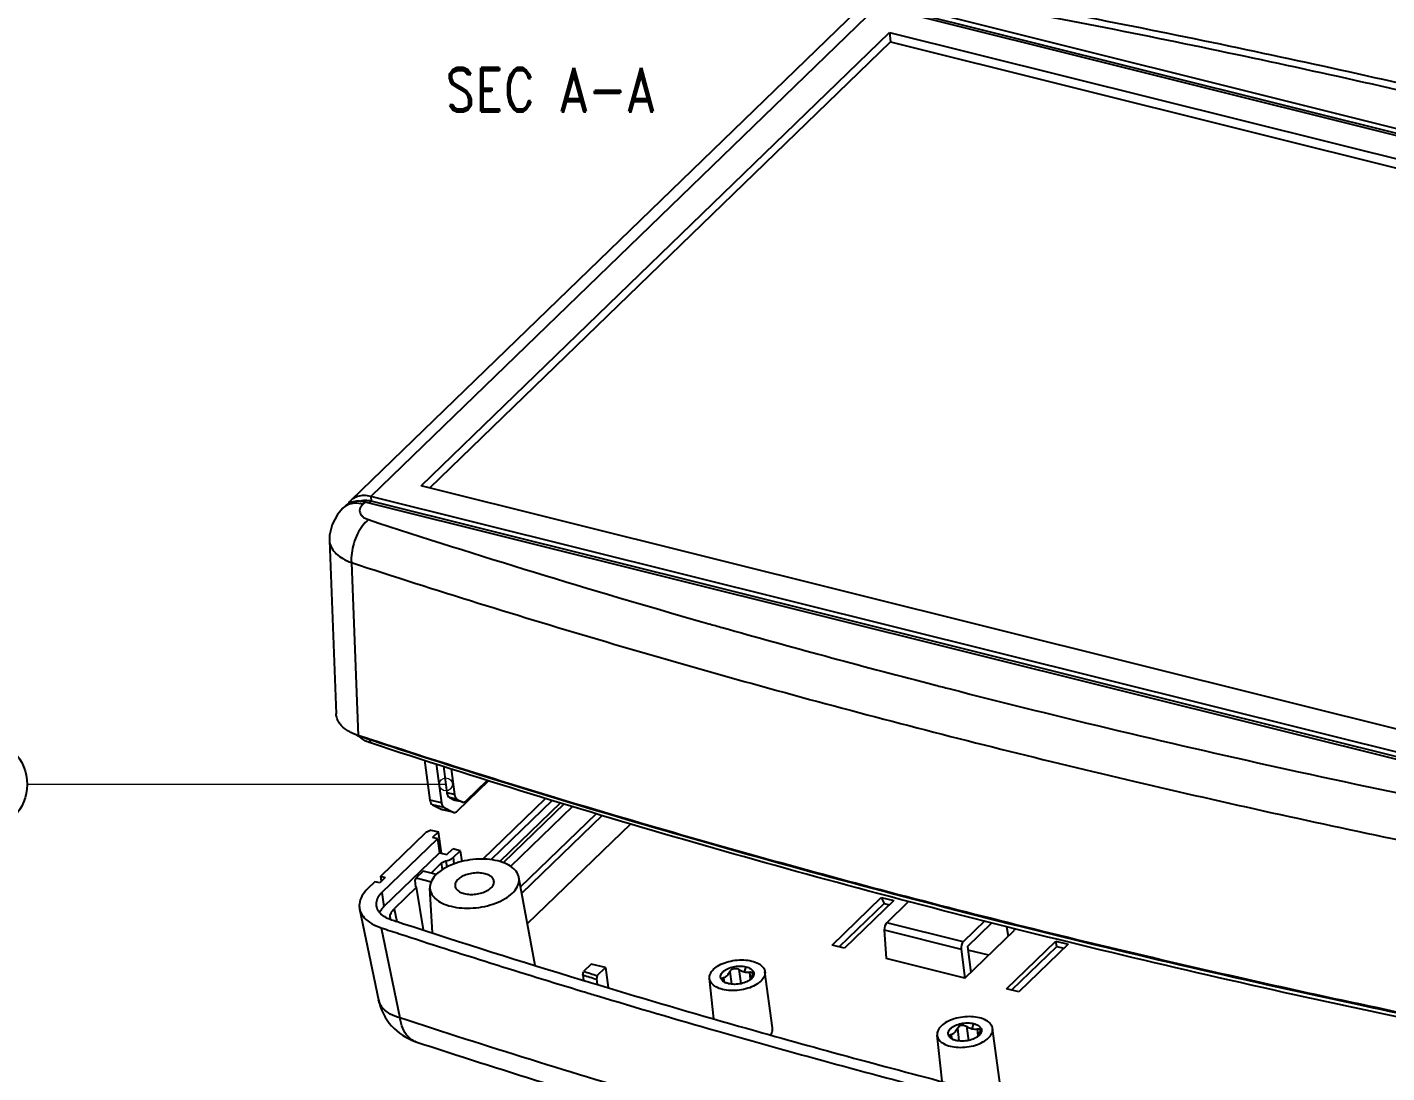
# Model space of a CAD drawing. Header units: millimetres. Extents: x 4625 to 5204, y 1432 to 1835.
# Drawn here: x 4789.1 to 4898.3, y 1503.9 to 1587.8 of the extents above; entities that cross this region are included whole.
import ezdxf
from ezdxf.enums import TextEntityAlignment as Align

# ---------------------------------------------------------------- set-up
doc = ezdxf.new("R2010")
doc.units = ezdxf.units.MM
doc.layers.add('hatch', color=56, linetype='Continuous', lineweight=9)
doc.styles.add('longtou', font='romand.shx', dxfattribs={"width": 0.8, "bigfont": 'fangsong.shx'})
doc.dimstyles.new('YanXiu', dxfattribs={"dimtxt": 2.5, "dimasz": 2.2, "dimexe": 1, "dimexo": 0, "dimgap": 0.66, "dimtad": 0, "dimzin": 1, "dimdsep": 46, "dimtxsty": 'longtou', "dimblk": 'CLOSEDBLANK', "dimcen": 0, "dimclrd": 3, "dimclre": 3, "dimclrt": 7, "dimazin": 0, "dimtfac": 1, "dimtofl": 0, "dimtmove": 0, "dimatfit": 3, "dimldrblk": 'CLOSEDBLANK', "dimfxl": 1, "dimlwd": 5, "dimlwe": 5, "dimarcsym": 0})

# ---------------------------------------------------------------- blocks, each defined once
blk = doc.blocks.new('*u21')
at = {"color": 7, "linetype": 'Continuous'}
for p, q in [((81.01854095199997, 131.0476068136186), (-40.92281190099948, 161.4488042332184)), ((-43.2247739628001, 160.5896363834186), (-88.42063718529971, 116.8702242673185)), ((-41.44530742959978, 160.9433775035184), (-86.64117065199935, 117.2239653875185)), ((80.49604542340057, 130.5421800839185), (-41.44530742959978, 160.9433775035184)), ((81.05590644279982, 130.6160311597184), (-40.88544641019962, 161.0172285794185)), ((-82.1696218774996, 118.1751563833184), (-40.36997959089967, 158.6092947566185)), ((-81.38597497310002, 117.9797853817186), (-40.26221016769978, 157.7601257293186)), ((-40.36997959089967, 158.6092947566185), (-40.26221016769978, 157.7601257293186)), ((-40.36997959089967, 158.6092947566185), (76.02449664889991, 129.5909890880187)), ((-40.26221016769978, 157.7601257293186), (75.34861916770024, 128.9371910624184)), ((34.22485436229999, 89.15685071481857), (-82.1696218774996, 118.1751563833184)), ((-87.16366618059965, 116.7185386578185), (-87.34965719159936, 116.5386235709186)), ((34.7776866723998, 86.31734123821866), (-87.16366618059965, 116.7185386578185)), ((-86.60380516119949, 116.7923897336184), (-86.77923063070011, 116.6226950348184)), ((-86.64117065199935, 117.2239653875185), (-86.60380516119949, 116.7923897336184)), ((35.3001822010001, 86.82276796781844), (-86.64117065199935, 117.2239653875185)), ((35.33754769179995, 86.39119231401855), (-86.60380516119949, 116.7923897336184)), ((-88.94313271379997, 116.3647975376186), (-89.13207179229994, 116.1820223948187)), ((-90.33704853089966, 113.2965591097184), (-89.73733792439998, 97.82605745591854)), ((-88.37734865099992, 111.3296254534187), (-87.96021322050001, 100.4824336960185)), ((-57.11416695259959, 106.0488883663186), (-56.47477762299968, 105.8667718875186)), ((-87.96021322050001, 100.4824336960185), (-87.78409330789964, 95.90484785471858)), ((-36.90454895729999, 100.5532256177185), (-36.26895846229945, 100.3889239077187)), ((-87.42190587850018, 95.78590574661848), (-87.78409330789964, 95.90484785471858)), ((-87.43461786240005, 95.7448678878186), (-87.44185829080016, 95.79810306111858)), ((-86.72726330610021, 95.51981847001866), (-86.68824028619929, 95.23290180311847)), ((-81.8460244183998, 93.69235500221862), (-81.36871380330012, 90.14004938611856)), ((-80.80748164249962, 93.36194351401855), (-80.34295527729955, 89.90478257161863)), ((-80.17269113370003, 93.15998546131846), (-79.85401706319954, 90.78830619351857)), ((-79.48032928310022, 92.93971113581847), (-79.17017804599982, 90.63146165051853)), ((-4.656215653400068, 92.83925103531851), (-4.023302578500079, 92.70016564151842)), ((-78.90812926789931, 89.1750714509185), (-76.12116165999942, 91.87099485451859)), ((-78.11447755900008, 90.0945628346185), (-76.23922371160006, 91.90855619441845)), ((-80.34295527729955, 89.90478257161863), (-81.36871380330012, 90.14004938611856)), ((-79.17017804599982, 90.63146165051853), (-79.85401706319954, 90.78830619351857)), ((-79.62680708979951, 90.3573148306184), (-79.18868360669967, 90.13449786491856)), ((-78.94296807249975, 90.2004702876186), (-79.62680708979951, 90.3573148306184)), ((-79.13181289229942, 90.1140451332185), (-79.18868360669967, 90.13449786491856)), ((-78.50992036819935, 89.98023471651845), (-79.18868360669967, 90.13449786491856)), ((-78.51157206389962, 89.97296719781843), (-79.13223092140015, 90.11402490971864)), ((-78.94296807249975, 90.2004702876186), (-78.50992036819935, 89.98023471651845)), ((-78.50992036819935, 89.98023471651845), (-78.45304965380001, 89.95978198481839)), ((-76.66076525490007, 84.85636369781855), (-71.04834857399965, 90.28543486371859)), ((-70.45380099589966, 90.10847578571861), (-75.9358515758995, 84.80551194211853)), ((-69.7143036507996, 89.88837436211838), (-75.13483025309961, 84.64492464091859)), ((-69.3953857020997, 89.79345273051854), (-74.83018946809989, 84.5361922497184)), ((-81.14150382980006, 89.70905802331845), (-80.3217169349, 89.29213805541849)), ((-80.11574530379949, 89.47379120881851), (-81.14150382980006, 89.70905802331845)), ((-80.26484622049975, 89.27168532371866), (-80.3217169349, 89.29213805541849)), ((-79.30357207709949, 89.06074333291849), (-80.3217169349, 89.29213805541849)), ((-79.30522377279976, 89.05347581411866), (-80.26526424959957, 89.27166510031861)), ((-80.11574530379949, 89.47379120881851), (-79.30357207709949, 89.06074333291849)), ((-79.30357207709949, 89.06074333291849), (-79.2467013628002, 89.04029060121843)), ((-68.65878533199975, 89.57421355251859), (-74.19766955829982, 84.21627269491842)), ((-73.27917058359981, 82.39193681781853), (-66.51411614480003, 88.93588165801862)), ((-73.17340497660007, 81.82229757661844), (-65.98300433339955, 88.77780338151842)), ((-81.26284920069975, 87.46272458061844), (-81.73861252779989, 87.2380160721184)), ((-81.26284920069975, 87.46272458061844), (-80.60991986829958, 87.2999427755185)), ((-72.67074985830004, 79.11506515791848), (-63.45846210540003, 88.0264073934186)), ((-85.76717244229985, 83.34106049751858), (-81.73861252779989, 87.2380160721184)), ((-85.66272917449987, 81.89371739031844), (-80.70633810139952, 86.68819388631846)), ((-80.60991986829958, 87.2999427755185), (-81.13249498759978, 86.79443905521862)), ((-80.70633810139952, 86.68819388631846), (-81.13249498759978, 86.79443905521862)), ((-80.70633810139952, 86.68819388631846), (-80.51732338639977, 85.4409071145185)), ((-80.35467949770009, 85.40035836821858), (-80.60991986829958, 87.2999427755185)), ((-85.48739474959984, 80.63319723391851), (-80.51732338639977, 85.4409071145185)), ((-80.51732338639977, 85.4409071145185), (-79.86518711329973, 85.27832302701859)), ((-79.86518711329973, 85.27832302701859), (-79.34261199399953, 85.78382674731847)), ((-78.66540776859983, 85.61499296891839), (-79.34261199399953, 85.78382674731847)), ((-79.28807670090009, 85.01266528391852), (-78.66540776859983, 85.61499296891839)), ((-79.28807670090009, 85.01266528391852), (-79.2263381683997, 84.44313595201857)), ((-78.66540776859983, 85.61499296891839), (-78.51922744100011, 84.65036548511853)), ((-81.96340304590012, 83.80163081021851), (-82.59495742960007, 83.19070794231857)), ((-80.79613092420004, 83.5106182095185), (-81.96340304590012, 83.80163081021851)), ((-80.34241543519965, 84.52621080711856), (-81.27013966279992, 83.62879332331863)), ((-80.2450571542995, 83.93353606671849), (-80.34241543469943, 84.5262108159186)), ((-79.94740519439983, 84.70840896581853), (-79.86703549659978, 84.14708889431859)), ((-86.28966797080011, 82.83563376781854), (-86.9386360986, 82.20786602531848)), ((-85.85214306570015, 82.74321199111841), (-86.28966797080011, 82.83563376781854)), ((-85.35703036749965, 83.22215042821858), (-85.85214306570015, 82.74321199111841)), ((-85.69083287539979, 82.8992525263186), (-85.76717244229985, 83.34106049751858)), ((-85.76717244229985, 83.34106049751858), (-85.35703036749965, 83.22215042821858)), ((-82.59495742960007, 83.19070794231857), (-82.7067342424998, 82.98519156571842)), ((-82.7067342424998, 82.98519156571842), (-82.66874262129932, 82.39235072251859)), ((-82.59495742960007, 83.19070794231857), (-81.24343409209996, 82.85375967301866)), ((-71.97849370189942, 75.3866672155184), (-73.4366738798999, 83.24022824901863)), ((-85.66272917449987, 81.89371739031844), (-85.48739474959984, 80.63319723391851)), ((-82.57301108359934, 82.36848389391844), (-84.55930601459931, 80.44707692261841)), ((-82.66874262129932, 82.39235072251859), (-82.57301108359934, 82.36848389391844)), ((-81.93794682969929, 78.55528405101859), (-82.57301108359934, 82.36848389391844)), ((-81.13748422409935, 78.30061552101847), (-81.37330143139934, 82.27157147981848)), ((-45.48771755079997, 77.19606230031854), (-41.0921471444999, 81.44803892771847)), ((-41.0921471444999, 81.44803892771847), (-40.84279024189982, 80.92422459331851)), ((-41.0921471444999, 81.44803892771847), (-39.99044515369951, 81.17337361571845)), ((-87.64935398319994, 80.42935247741843), (-85.96187602679947, 72.31411259051856)), ((-84.55930601459931, 80.44707692261841), (-84.32376670199938, 79.31433423161843)), ((-40.84279024189982, 80.92422459331851), (-44.85891697470015, 77.03929603521851)), ((-39.99044515369951, 81.17337361571845), (-44.38601555989953, 76.92139698841856)), ((-40.84279024189982, 80.92422459331851), (-40.36988882710011, 80.80632554651856)), ((-40.60510592629998, 79.20263116671845), (-38.63655716619996, 81.1068716962186)), ((-33.77636266769969, 77.50015725541857), (-40.60510592629998, 79.20263116671845)), ((-31.85992127129975, 79.35399265601859), (-33.77636266769969, 77.50015725541857)), ((-33.41508990279999, 77.07250347551849), (-31.2260499050999, 79.19003227071858)), ((-85.72547234020021, 78.74683397711851), (-84.05089501719976, 70.70504975431845)), ((-40.83118398250008, 78.5498960775185), (-40.66731458399954, 75.99428768651842)), ((-40.83118398250008, 78.5498960775185), (-33.97391175859957, 76.84030961021858)), ((-33.63164701459937, 74.2402254775186), (-29.23607660839934, 78.49220210481849)), ((-29.91575084980013, 78.85110366571848), (-29.75889062109945, 77.98646729521852)), ((-29.27092847109998, 78.68431063601861), (-29.23607660839934, 78.49220210481849)), ((-44.38601555989953, 76.92139698841856), (-45.48771755079997, 77.19606230031854)), ((-33.97391175859957, 76.84030961021858), (-33.63164701459937, 74.2402254775186)), ((-33.41508990279999, 77.07250347551849), (-33.10883300180012, 74.74596028711858)), ((-31.50987124439962, 76.29268742201862), (-33.3736022696994, 76.7573341847185)), ((-29.91294603869937, 73.31311617561846), (-25.51737563249935, 77.56509280301862)), ((-29.45387962859968, 73.19866633361858), (-25.43775289579935, 77.08359489171858)), ((-24.41567364159982, 77.29042749101859), (-28.81124404789989, 73.03845086371848)), ((-25.43775289579935, 77.08359489171858), (-25.51737563249935, 77.56509280301862)), ((-25.51737563249935, 77.56509280301862), (-24.41567364159982, 77.29042749101859)), ((-25.43775289579935, 77.08359489171858), (-24.79511731509956, 76.92337942181848)), ((-66.9792669446997, 75.5103820538186), (-67.65942172549967, 74.85244645871853)), ((-65.70950902210006, 75.1938187192186), (-66.9792669446997, 75.5103820538186)), ((-53.17437414689994, 75.26997435941848), (-53.31963741709933, 74.80621113221855)), ((-33.63164701459937, 74.2402254775186), (-40.66731458399954, 75.99428768651842)), ((-67.84341138150012, 74.10434900791847), (-67.4741562722993, 73.99220641101851)), ((-67.71665611859953, 74.52978365461854), (-67.65942172549967, 74.85244645871853)), ((-67.71665611859953, 74.52978365461854), (-67.6775195977998, 74.07730626181842)), ((-66.44412416639989, 74.48320186291858), (-66.50134604579944, 74.16055116361849)), ((-66.50134604579944, 74.16055116361849), (-66.46287391129954, 73.71578073511841)), ((-66.44412416639989, 74.48320186291858), (-65.70950902210006, 75.1938187192186)), ((-65.70950902210006, 75.1938187192186), (-65.48266757300007, 73.42403342421858)), ((-56.03414841599988, 70.6118364649185), (-56.43667330459994, 74.22017604871849)), ((-55.19004712159949, 74.29722272941854), (-55.14638758240017, 73.97795330751865)), ((-54.61727991859971, 74.85127886661849), (-54.47741558799953, 73.72785364051856)), ((-53.79589839429991, 75.02780393141848), (-53.63830510699972, 73.76197529951855)), ((-52.86794871799975, 74.79645680721842), (-52.80008262609954, 74.16478917041854)), ((-50.80894066509973, 69.8124374820186), (-51.47357923709933, 74.82591628711862)), ((-67.4741562722993, 73.99220641101851), (-67.43994710290008, 73.98182683171854)), ((-66.62785808709941, 73.73591046671845), (-66.22419818139952, 73.61401927291854)), ((-28.81124404789989, 73.03845086371848), (-29.91294603869937, 73.31311617561846)), ((-53.83981295639933, 69.9838670751185), (-53.12404261429947, 69.7804377214186)), ((-34.8739203596997, 69.2322093764185), (-34.83026082039942, 68.91293995311844)), ((-34.30115315679996, 69.7862655135184), (-34.16128882609974, 68.66284028751852)), ((-33.47977163240012, 69.96279057841843), (-33.32217834519997, 68.69696194651851)), ((-32.85824738500014, 70.2049610063184), (-33.00351115099966, 69.74119790281861)), ((-32.55182195609996, 69.73144345411856), (-32.48395586429979, 69.09977581811859)), ((-30.49281390329998, 64.74742412891851), (-31.15745247519953, 69.76090293401853)), ((-35.66368738090023, 65.05975631311844), (-36.12054654270014, 69.15516269561863))]:
    blk.add_line(p, q, dxfattribs=at)
blk.add_lwpolyline([(-89.13204430889982, 116.1819941073186), (-89.6257211004995, 115.6110432257185), (-90.10488713199993, 114.7181311630186), (-90.32357412599958, 113.7752015784185), (-90.33688920480017, 113.2929093065184)], dxfattribs=at)
for centre, radius, start, end in [((-87.40681050679996, 115.8263082592186), 1.4550074271, 134.1622573747892, 148.7563307400075), ((-87.96444507880005, 114.5484615676185), 2.0687636144, 93.0777378795902, 94.16168253548169), ((-87.13765123399935, 115.3418795918185), 1.5150087097, 98.81539616387683, 105.9470114243923), ((-87.11868458679965, 115.2123935699185), 1.6458721772, 91.36610355470539, 98.7770574680201), ((-87.84512958769938, 113.9890153417184), 2.8133058682, 75.98188288038976, 79.2795511769084), ((-88.10717619279967, 115.1199299313184), 1.4755642639, 119.9255390337062, 133.8194471829013), ((-87.96290647549995, 115.3547353966185), 1.4073126028, 127.9116894917788, 134.1411601284241), ((-88.09782087460007, 115.1058214209186), 1.4924592589, 115.6640935134103, 119.9666028995056), ((-88.09278942639958, 115.0949631268186), 1.5044254681, 113.6738222022136, 115.6577113909856), ((164.6164319850004, 883.6740668958184), 808.6194264228, 251.8806262412965, 254.0851279539762), ((178.3261219524002, 931.9902110403184), 858.8432350719, 254.2150998601085, 255.486666099404), ((190.3777377925999, 979.5021495855183), 907.8597571553, 255.6209167667741, 257.5945467160867), ((-86.07200955479948, 99.9065113449185), 4.3790384553, 246.8387114750031, 251.8704808100758), ((202.4192779682999, 1034.338587220419), 964.0029886274001, 257.7080674621009, 259.6704388802137), ((-78.61673944479935, 81.28452935391851), 3.1185490581, 129.6500105368733, 133.9800325160742), ((-84.31810377379952, 79.32802793331848), 1.747062963, 144.4212900468812, 146.1816427759837), ((-83.65960950730005, 82.98268925421849), 3.6972148384, 249.8530708126121, 251.8199193023211), ((-84.2283843778996, 79.70611104311843), 0.7015529067, 183.9295983500995, 192.1954227492996), ((-84.17314868250014, 79.71743217151857), 0.7579338764, 192.1498605293004, 196.717168241798), ((163.7405697661006, 836.0604698139184), 796.3719422217999, 251.8891468069911, 253.0942167449923), ((157.1962084779007, 817.7871146988184), 777.9405372782, 251.8043658869236, 251.9296767609221), ((162.7138223747006, 834.8896531929186), 795.9109971877, 251.9339577862243, 253.1707649803004), ((-54.93473404769975, 74.41912975741843), 0.5115548386, 211.2365811493169, 212.880868924395), ((-55.34333125220019, 74.90760400161844), 0.6293340306, 284.0970819097952, 296.0837850375091), ((-53.21967125030005, 74.77423517061857), 0.7789726291, 322.5182444856068, 325.6924397076286), ((172.7508333230999, 865.9453573080184), 827.5856541259, 253.2161653144152, 254.1096512169111), ((-54.52898810799979, 74.88901897271853), 1.1382461885, 238.8338837439249, 243.8904557797911), ((-54.48388656489988, 74.9787280359185), 1.2386499269, 243.8433122271867, 245.3292681097229), ((-54.44829100849984, 75.05726681571855), 1.3248775673, 245.3481177389189, 248.4031288603106), ((-54.29878306199953, 75.50764953631847), 1.799839375, 254.9643579871973, 256.0046365486227), ((-81.06658055419939, 73.33210456841857), 5.0000225431, 191.7474090351997, 251.8363943085726), ((171.2423310988006, 862.9914919278187), 825.2785033015, 253.2570585642191, 254.0331350982054), ((181.0397188629004, 897.6211008428188), 861.2672201808, 254.0402231617783, 255.4327930131021), ((181.5121853639002, 897.1295013534184), 859.9772051752001, 254.2239874356895, 255.5116340042079), ((-35.02720448999935, 69.84259064801859), 0.62933403, 284.0970818959876, 296.0837831188081), ((-32.90354448839935, 69.70922181751848), 0.7789726291, 322.518244485513, 325.6924397077225), ((-82.16843613449964, 69.99813492031853), 1.4881856867, 243.1369902383065, 252.1583285572984), ((-34.61860728569991, 69.35411640451844), 0.5115548388000001, 211.2365811514215, 212.8808689241023), ((-34.2128613461, 69.82400561971849), 1.1382461886, 238.8338837439897, 243.8904557796746), ((-34.16775980279999, 69.91371468321859), 1.2386499274, 243.8433122273033, 245.3292681093208), ((-34.13216424680013, 69.99225346221851), 1.3248775668, 245.3481177385167, 248.4031288335208), ((-33.98265630019978, 70.44263618301852), 1.7998393748, 254.9643579897887, 256.0046365486227)]:
    blk.add_arc(centre, radius, start, end, dxfattribs=at)
for centre, major_axis, ratio, start_param, end_param in [((-80.84801453869932, 90.6601832800186), (0.2420318217000002, 0.9704094137000001), 0.4887168203, -4.0300681535, -3.2535212539), ((-79.8222560127997, 90.42491646551844), (0.2420318217000002, 0.9704094137000001), 0.4887168203, -4.0300681535, -3.2535212539), ((-79.33331779869968, 91.30844008731856), (0.2420318217000002, 0.9704094137000001), 0.4887168203, -4.0300681535, -3.2535212539), ((-78.64947878139992, 91.15159554431852), (0.2420318217000002, 0.9704094137000001), 0.4887168203, -4.0300681535, -3.2535212539), ((-78.21654180779933, 90.93141628771855), (0.2418870957, 0.9704740243000002), 0.4886897708, -3.1303380818, -2.4770474971), ((-79.01019351679952, 90.01192490401854), (0.2418870957, 0.9704740243000002), 0.4886897708, -3.1303380818, -2.4770474971), ((-40.56882932830013, 78.78798453751847), (0.1358672209, 0.4813777829999999), 0.4696258133, 0.6791334049, 2.2150231466), ((-33.71052545380007, 77.07814086941858), (0.1052720791, 0.4889901619000004), 0.5071624004, 0.6483075305, 2.1841972722)]:
    blk.add_ellipse(centre, major_axis=major_axis, ratio=ratio, start_param=start_param, end_param=end_param, dxfattribs=at)
for points, start_tangent, end_tangent in [([(81.95772064760058, 132.9534673575185), (59.2779634715007, 140.0091954070185), (35.97293483070007, 146.5204640687186), (12.07811195160048, 152.4776632089186), (-12.37020705760006, 157.8720183366186), (-37.33487912409964, 162.6955824602185)], (-0.9502940689189012, 0.3113537900484892), (-0.9841977400468698, 0.1770728903210044)), ([(80.71731784160056, 132.6125741964186), (58.12618887340068, 139.6407723914185), (34.90198951020011, 146.1295250493185), (11.08634961979988, 152.0670019278184), (-13.28646846419997, 157.4446610034186), (-38.17243897380013, 162.2529782394186)], (-0.9502940689187805, 0.3113537900488577), (-0.984197740000681, 0.1770728905777278)), ([(-88.35643871419961, 116.7107813962186), (-88.82762432319942, 116.4650469771184)], (-0.9521697770018085, -0.3055694941651182), (-0.7891438534046554, -0.6142084162836355)), ([(-88.11457775930012, 116.6117703351185), (-88.69686045009985, 116.4727853895185)], (-0.9973613728674602, -0.0725967761814188), (-0.9158183109691999, -0.401592855132561)), ([(-86.64117065199935, 117.2239653875185), (-87.26725694210018, 117.3025385717185), (-87.83394318560022, 117.2162081259185), (-88.30512879460002, 116.9704737068184), (-88.42050355809988, 116.8700864974185)], (-0.9702998288863923, 0.2419054403336932), (-0.7178166884185383, -0.6962321465056345)), ([(-87.78975247059952, 116.7971118421185), (-88.35643871419961, 116.7107813962186)], (-0.9999782010258477, -0.006602838261640579), (-0.9521697769757583, -0.305569494246292)), ([(-87.34965719159936, 116.5386235709186), (-88.07551871469968, 116.6142412120187)], (-0.9702998770065643, 0.2419052473201982), (-0.998556222585969, -0.05371657411675734)), ([(-87.32180603349934, 116.7532190907184), (-87.78975247059952, 116.7971118421185)], (-0.9826105459029099, 0.1856785261692522), (-0.9999782010270367, -0.006602838081574274)), ([(-87.34965719159936, 116.5386235709186), (-87.53001379869966, 116.3191196794185)], (-0.7186542465662699, -0.6953675818531283), (-0.5282113188016986, -0.849112950489963)), ([(-86.60380516119949, 116.7923897336184), (-87.15792340719963, 116.8577979392185)], (-0.9702998288965572, 0.2419054402929213), (-0.9996842639927294, -0.0251271232996396)), ([(-87.53001379869966, 116.3191196794185), (-87.62857200930011, 116.0898427946186), (-87.6400467843996, 115.8617764049184), (-87.56383380349962, 115.6449546252186), (-87.40325963509986, 115.4490001362185), (-87.16550835809994, 115.2826238044186), (-86.86244307019933, 115.1535712750185)], (-0.5282113189084495, -0.8491129504235562), (0.950246281020573, -0.3114996073939268)), ([(-86.86244307019933, 115.1535712750185), (-87.388998507, 114.6059124442186), (-87.83932780479972, 113.8786624300185), (-88.17221710739977, 113.0383786540185), (-88.35720058379957, 112.1619633372186), (-88.37734865120001, 111.3296254534187)], (-0.7806265955498107, -0.6249976946519981), (0.08155935694519707, -0.9966684861550936)), ([(-90.33663003799938, 113.2932502820186), (-90.32300308189951, 113.1448071172185), (-90.13264695769976, 112.6036699579186), (-89.73181937029949, 112.1066968669186), (-89.13815411020005, 111.6757467602185), (-88.37734865120001, 111.3296254534187)], (0.0388188117893215, -0.9992462658680619), (0.9415629584216817, -0.336837045658892)), ([(-88.37734865099992, 111.3296254534187), (-65.68926012179963, 104.2713103271185), (-42.3707263935994, 97.75625746301853), (-18.45734506329973, 91.79441261081843), (6.014378143299837, 86.39487701291841), (31.00708516170016, 81.56589349321848)], (0.9502940689188093, -0.3113537900487699), (0.9841977400000296, -0.177072890581349)), ([(-56.47477762299968, 105.8667718875186), (-55.30212827889954, 105.5341970125185)], (0.9618576493399923, -0.2735504750610832), (0.9622555138487742, -0.272147618155353)), ([(-36.26895846229945, 100.3889239077187), (-35.07677105579933, 100.0821116616185)], (0.9682685316877591, -0.2499120856285889), (0.9686187940296084, -0.2485510648792864)), ([(-89.51713954659954, 97.10506839671848), (-89.65542467109935, 97.3983500472184), (-89.73641766999935, 97.82609004001847)], (-0.5140792246379351, 0.8577427066409014), (-0.04172870641792131, 0.9991289781908474)), ([(-88.19112648519967, 96.05816489921858), (-88.64576152849986, 96.28770081761854), (-89.2908402639996, 96.80139554721859), (-89.51713954659954, 97.10506839671848)], (-0.9187259897277543, 0.3948956264619278), (-0.5140792246260198, 0.8577427066480429)), ([(-87.78409330789964, 95.90484785471858), (-88.19112648519967, 96.05816489921858)], (-0.9500036199883491, 0.3122388861257233), (-0.9187259897424017, 0.3948956264278504)), ([(-87.79437651870012, 95.88041772521842), (-87.84488461860019, 95.90250655321847), (-88.03142950040001, 95.99179629201853)], (-0.9189379438558221, 0.3944021492614288), (-0.8893606480588268, 0.457206340380778)), ([(-87.52325396369997, 95.6644927558184), (-87.72777658640007, 95.85591124901862)], (-0.7818592484321457, 0.6234549828505026), (-0.6679314261478971, 0.7442228227916935)), ([(-87.14762109549974, 95.42376694961854), (-87.52325396369997, 95.6644927558184)], (-0.8881629789678978, 0.4595285875665078), (-0.7818592484681124, 0.6234549828053976)), ([(-86.61135635309984, 95.47477268741864), (-87.43461787159958, 95.74486789091861)], (-0.950344022321201, 0.3112012841206812), (-0.9499961173843339, 0.3122617122778438)), ([(-86.59997382119946, 95.5167134320186), (-87.42190587850018, 95.78590574661848)], (-0.9505028125185783, 0.3107159529124192), (-0.9501567542715065, 0.3117725810783175)), ([(-86.68824028619929, 95.23290180311847), (-87.14762109549974, 95.42376694961854)], (-0.9499984906939972, 0.3122544918477991), (-0.8881629789867636, 0.4595285875300448)), ([(26.52095824610024, 66.50763654881848), (18.21517329790004, 68.09805233581847), (2.54637569120041, 71.30291356831844), (-12.91040894270009, 74.73534937901854), (-28.1457304527994, 78.3932612048186), (-43.15027408969945, 82.27441262821844), (-57.91486620159958, 86.37643074571861), (-72.43047984169971, 90.69680761801851), (-86.68824028619929, 95.23290180311847)], (-0.9829526512821803, 0.1838588734256049), (-0.9499984906836111, 0.3122544918793979)), ([(26.58637771040048, 66.85648587611854), (1.934722271700593, 71.77866597351863), (-28.80386795300001, 78.87960121861852), (-58.61781834839985, 86.87497219561851), (-86.61135635309984, 95.47477268741864)], (-0.9830735810709077, 0.1832111737870313), (-0.9503440223122689, 0.3112012841479577)), ([(19.35682676660053, 68.32127502841854), (7.877548052900238, 70.61705294051853), (-16.93520168939995, 76.08326348241849), (-41.17535647939985, 82.12657684601845), (-64.80477455819982, 88.7374847394185), (-86.59997382119946, 95.5167134320186)], (-0.9817399019933443, 0.1902281914809127), (-0.9505028125208138, 0.3107159529055805)), ([(-4.023302578500079, 92.70016564151842), (-2.810029497799405, 92.43482704131861)], (0.9767690670664101, -0.2142946327424349), (0.9770522356751603, -0.2129998327749837)), ([(-79.94741577609966, 84.70840609891843), (-79.68883675449979, 84.77847553481865), (-79.46254692399998, 84.88284665831839), (-79.28807670090009, 85.01266528391852)], (0.9823010666847528, 0.1873088742958994), (0.7187492486259273, 0.6952693849146998)), ([(-75.30628049379993, 84.70611866201853), (-76.2538616621996, 84.85571765581858), (-77.27929556719937, 84.85734574001845), (-78.31270058270002, 84.7108919632185), (-79.2836518647, 84.42633690841853), (-80.12598068789976, 84.02307253221852), (-80.60667402340005, 83.68567670481866)], (-0.9702998288900205, 0.2419054403191402), (-0.7695252641702126, -0.6386163698213227)), ([(-80.34241543519965, 84.52621080711856), (-80.23749309039977, 84.60419335001848), (-80.10282250119963, 84.66626989991846), (-79.94741577609966, 84.70840609891843)], (0.7187497105908905, 0.6952689073484525), (0.9823010724474069, 0.1873088440748976)), ([(-73.4378035787995, 83.24000679251844), (-73.52414358240003, 83.51705686701848), (-73.8932744402, 84.01317684781839), (-74.50112815259945, 84.41874368271851), (-75.30628049379993, 84.70611866201853)], (-0.1831129115324218, 0.9830918887012137), (-0.970299828891394, 0.2419054403136305)), ([(-81.2078350380998, 82.97656002391864), (-81.37363397899935, 82.40462998971839), (-81.3726698137998, 82.2722388051186)], (-0.4636760340059801, -0.8860048168539973), (0.06410016808121055, -0.9979434695672699)), ([(-80.78228373509955, 83.52858063551844), (-81.2078350380998, 82.97656002391864)], (-0.7191185260020014, -0.6948874337334852), (-0.4636760340640043, -0.8860048168236312)), ([(-79.48624472249958, 80.6627048247185), (-78.53866355409991, 80.51310583081863), (-77.51322964910014, 80.51147774671858), (-76.47982463359949, 80.65793152351853), (-75.5088733515995, 80.9424865783185), (-74.66654452829971, 81.34575095451851), (-74.01024148119996, 81.84024285121859), (-73.58469017809966, 82.39226346281862), (-73.41889123730016, 82.96419349701841), (-73.4378035787995, 83.24000679251844)], (0.9702998288924151, -0.2419054403095357), (-0.1831129115222843, 0.983091888703102)), ([(-76.48189543309945, 83.56890852031847), (-76.98442065429936, 83.63974552521859), (-77.52725983549954, 83.61706780341842), (-78.05727609530004, 83.50309520821861), (-78.52258774939946, 83.30898417141839), (-78.87764685119964, 83.05373563371859), (-79.08769774180018, 82.76233510031852), (-79.13334202639999, 82.47226538331847)], (-0.9702998288918885, 0.2419054403116473), (0.1191062709093099, -0.9928815116770371)), ([(-78.31062978310001, 81.79991496641856), (-77.80810456190011, 81.72907796151844), (-77.26526538079997, 81.7517556833186), (-76.73524912099947, 81.86572827851842), (-76.2699374668, 82.05983931531841), (-75.91487836509987, 82.31508785301844), (-75.70482747449933, 82.6064883864185), (-75.65918318989952, 82.89655810341856)], (0.9702998288918885, -0.2419054403116473), (-0.1191062709093099, 0.9928815116770371)), ([(-75.65918318989952, 82.89655810341856), (-75.66034603959997, 82.9055166008186), (-75.78578821339943, 83.18290153131852), (-76.06887484169965, 83.41149080811851), (-76.48189543309945, 83.56890852031847)], (-0.1191062709534802, 0.9928815116717384), (-0.9702998288840656, 0.2419054403430254)), ([(-86.9386360986, 82.20786602531848), (-87.44258617769992, 81.56941121091859), (-87.67022391940009, 80.89197251641849), (-87.64855486819943, 80.42951187251856)], (-0.7187493085025711, -0.6952693230159632), (0.1999954994777763, -0.9797968157677566)), ([(-85.66272917449987, 81.89371739031844), (-86.01795618940014, 81.44235450651854), (-86.17474554919954, 80.97368111361857), (-86.17523918309962, 80.7418308319186), (-86.17136962970017, 80.71158284851845)], (-0.7187493085020041, -0.6952693230165494), (0.1419425658885244, -0.9898748951200762)), ([(-81.3726698137998, 82.2722388051186), (-81.26838163389948, 81.85176661971855), (-80.8992507760995, 81.35564663891842), (-80.29139706360002, 80.95007980401851), (-79.48624472249958, 80.6627048247185)], (0.06410016805862713, -0.9979434695687206), (0.9702998288875048, -0.241905440329231)), ([(-79.13334202639999, 82.47226538331847), (-79.1321791765995, 82.46330688591866), (-79.00673700290008, 82.18592195541851), (-78.72365037449981, 81.95733267861851), (-78.31062978310001, 81.79991496641856)], (0.1191062708657587, -0.9928815116822614), (0.9702998288840656, -0.2419054403430254)), ([(-87.64855486819943, 80.42951187251856), (-87.5967040204996, 80.24038094221851), (-87.23219522830004, 79.64345646831839), (-86.5871616138993, 79.12973368051848), (-85.72547234020021, 78.74683397711851)], (0.1999954994998867, -0.9797968157632433), (0.9499956154788949, -0.3122632392243377)), ([(-86.17136962970017, 80.71158284851845), (-86.12355523879978, 80.51652034501853), (-86.02071505850017, 80.30074683441853), (-85.86776701330018, 80.0975102593186), (-85.66652075240017, 79.90989498621843), (-85.42180400730012, 79.74132023331845), (-84.93303663709958, 79.51169791081861)], (0.141942565864009, -0.9898748951235916), (0.9387193854345449, -0.3446823398571365)), ([(-85.76957450279951, 80.30037649201859), (-85.87612491539949, 80.11598945281844)], (-0.5564689063752875, -0.8308684349748109), (-0.4384043401364967, -0.8987778560631559)), ([(-85.48739474959984, 80.63319723391851), (-85.73901980089977, 80.3445054985184)], (-0.7187493084513044, -0.6952693230689615), (-0.5817296342686142, -0.813382218033874)), ([(-84.92828794050001, 79.65803314961863), (-84.84735404799994, 80.05761775311862), (-84.55930601459931, 80.44707692261841)], (-0.06733802067571854, 0.9977302195340565), (0.7187493084861781, 0.69526932303291)), ([(-84.81315767280012, 79.47003723741841), (-83.81680458509982, 79.14329022141851)], (0.9499977101321472, -0.3122568666077291), (0.950419039038845, -0.3109721052320906)), ([(-56.4366010881995, 74.21989217291843), (-56.37055449429954, 74.62692433011853), (-56.07048142369968, 75.04321166371847), (-55.56325294420003, 75.40785308451859), (-54.89852219780005, 75.68515422361861), (-54.14135441669987, 75.84797225001853), (-53.36587190299997, 75.88036862091849), (-52.64797939789969, 75.77917293031851)], (-0.1081527605442187, 0.9941342868982365), (0.9702998288905611, -0.2419054403169721)), ([(-55.37213049279944, 74.15385121941858), (-55.39903875139953, 74.20491762721849), (-55.43694567809962, 74.3582747216185), (-55.41816010499952, 74.51791293701854), (-55.3444689017997, 74.67747271541862), (-55.21765893839984, 74.83059449871848), (-55.04078589419987, 74.97123505591844), (-54.82198068639991, 75.09461646331852), (-54.29617268750007, 75.27175544191846), (-53.71785968619952, 75.3322387873186), (-53.17437414689994, 75.26997435941848)], (-0.5184999691694484, 0.8550776467498616), (0.9702998288929634, -0.2419054403073359)), ([(-53.17437414689994, 75.26997435941848), (-52.7512723146001, 75.09125889971847), (-52.60438845819954, 74.96732746561861), (-52.50939768739954, 74.8262945851186), (-52.47149076059941, 74.6729374907186), (-52.47148117619963, 74.6213670143186)], (0.9702998288972753, -0.2419054402900406), (-0.05781081758151655, -0.9983275561510645)), ([(-52.64797939789969, 75.77917293031851), (-52.05795042659975, 75.5542907311185), (-51.65354154029956, 75.22773564751856), (-51.47433748889944, 74.83147076931846), (-51.47359678919929, 74.82600294921849)], (0.9702998288901048, -0.2419054403188019), (0.1301107344402, -0.9914994688770297)), ([(-67.71665611859953, 74.52978365461854), (-67.10922821539953, 74.3449753030186), (-66.50134604579944, 74.16055116361849)], (0.956586464362568, -0.2914486853604274), (0.9570432018831867, -0.2899453564538979)), ([(-67.65942172549967, 74.85244645871853), (-67.05198705439943, 74.66762848941858), (-66.44412416639989, 74.48320186291858)], (0.9565826166421402, -0.2914613139647805), (0.9570396827802744, -0.2899569719524463)), ([(-55.26045704079934, 73.25203928201859), (-55.85048601219933, 73.4769214812186), (-56.25489489839947, 73.80347656481854), (-56.43409894989964, 74.19974144301864), (-56.4366010881995, 74.21989217291843)], (-0.9702998288984527, 0.2419054402853181), (-0.1081527605348038, 0.9941342868992608)), ([(-55.11805449460007, 73.9150553297186), (-55.15716412419988, 73.93995331251858), (-55.30404798049949, 74.06388474671849), (-55.36433840680002, 74.14140966891841)], (-0.8551934315597942, 0.5183089760142917), (-0.5428226233351373, 0.8398473668444522)), ([(-55.28856276660008, 74.17802199031848), (-55.27086285399946, 74.25064945801864), (-55.19004712159949, 74.29722272941854)], (-0.08954018996755693, 0.9959832098888887), (0.9697920266575207, 0.2439332388820732)), ([(-55.2459221811996, 74.08283729281857), (-55.28827039779935, 74.17514624201863), (-55.28856276660008, 74.17802199031848)], (-0.5933172590369012, 0.8049687137578323), (-0.08954018943302222, 0.9959832099369439)), ([(-51.47359678919929, 74.82600294921849), (-51.53788194449953, 74.40428788221857), (-51.83795501499935, 73.98800054851858), (-52.34518349459995, 73.6233591278185), (-53.00991424099993, 73.34605798861844), (-53.76708202210011, 73.18323996231857), (-54.54256453580001, 73.1508435914186), (-55.26045704079934, 73.25203928201859)], (0.1301107344500352, -0.9914994688757389), (-0.9702998288935002, 0.241905440305183)), ([(-55.14899531689935, 73.97986809861845), (-55.2459221811996, 74.08283729281857)], (-0.7540809801154627, 0.6567814517996862), (-0.5933172589189833, 0.8049687138447457)), ([(-55.06662251489979, 74.34236635531852), (-54.94540721539943, 74.41962030141849), (-54.8286456541, 74.53383931981853), (-54.71866465439962, 74.68157818541863), (-54.61727991859971, 74.85127886661849)], (0.8978357412870916, 0.4403305368327965), (0.4804147967219169, 0.8770414032932763)), ([(-54.61727991859971, 74.85127886661849), (-54.50068646999989, 74.99586029501847), (-54.34157266759939, 75.09084192661862), (-54.16520252620012, 75.12798252821858), (-53.97846427019977, 75.10855108041847), (-53.79589839429991, 75.02780393141848)], (0.480414796756711, 0.8770414032742173), (0.8398166170370185, -0.5428701960399908)), ([(-53.79589839429991, 75.02780393141848), (-53.55924026049979, 74.8941290846185), (-53.31963741709933, 74.80621113221855)], (0.8398166170809043, -0.5428701959720996), (0.970300033884896, -0.2419046180687122)), ([(-53.31963741709933, 74.80621113221855), (-53.09457830379961, 74.7764480684184), (-52.86794871799975, 74.79645680721842)], (0.9703000338849368, -0.2419046180685492), (0.9825300292844777, 0.1861041148235128)), ([(-52.75208196469976, 74.14566377751862), (-52.86765054460011, 74.05997715631861), (-53.00684240779992, 73.97693216951848)], (-0.7686323962351784, -0.6396907373549877), (-0.8814668592233141, -0.4722458852028105)), ([(-52.67356084919993, 74.36669028551864), (-52.78092950290011, 74.18999337031846), (-52.89349468869932, 74.04186528611854)], (-0.4860344859313481, -0.8739396309159176), (-0.6602413857468241, -0.7510534685008208)), ([(-52.86794871799975, 74.79645680721842), (-52.72838986799979, 74.7969275848186), (-52.63795315579955, 74.74713507041861), (-52.5956863368001, 74.65549307261858), (-52.59433801470004, 74.64606183541855)], (0.9825300292724459, 0.1861041148870344), (0.1199630127031906, -0.9927783617621682)), ([(-52.6015197439001, 74.30022349141859), (-52.69077750040015, 74.20061771351857), (-52.75208196469976, 74.14566377751862)], (-0.6082517120310552, -0.7937441998599362), (-0.7686323962136138, -0.6396907373808989)), ([(-52.59433801470004, 74.64606183541855), (-52.60646149949935, 74.52564786591847), (-52.67356084919993, 74.36669028551864)], (0.1199630125112711, -0.9927783617853587), (-0.4860344860333633, -0.8739396308591826)), ([(-52.47148117619963, 74.6213670143186), (-52.49027633379956, 74.51329927531856), (-52.56396753699937, 74.35373949691848), (-52.57622121870008, 74.3351788944185)], (-0.05781081760665155, -0.9983275561496089), (-0.5633679440783351, -0.8262061241512011)), ([(-67.71851182349928, 73.06601559661863), (-66.50249531539976, 72.69913746351858)], (0.957150148333042, -0.2895921158216086), (0.9576007904864842, -0.2880984659099395)), ([(-67.43994710290008, 73.98182683171854), (-66.62785808709941, 73.73591046671845)], (0.9569285488764198, -0.2903235304712131), (0.9572318696916239, -0.2893218755066371)), ([(-54.99563528739964, 73.8672598479186), (-55.14899531689935, 73.97986809861845)], (-0.8425423027244026, 0.5386301775057365), (-0.7540809804434062, 0.6567814514231589)), ([(-54.76569715679943, 73.76942831791848), (-54.93594370009941, 73.82540017491851)], (-0.9657478037583158, 0.2594825226021781), (-0.9296451376015359, 0.3684561278277533)), ([(-53.00684240779992, 73.97693216951848), (-53.08645575240007, 73.93659574891853), (-53.61226375129991, 73.75945677041841), (-54.19057675259955, 73.69897342491845), (-54.73406229190005, 73.76123785291861)], (-0.8814668592326794, -0.4722458851853297), (-0.9702998288921316, 0.2419054403106722)), ([(-84.05089503369982, 70.70504975971858), (-84.91254658880007, 71.05145689011852), (-85.54448509309987, 71.53408315791853), (-85.90896572969996, 72.12410196071846), (-85.96119142150019, 72.31425247011862)], (-0.9625065423786368, 0.2712584669246686), (-0.2001856946508875, 0.9797579740206975)), ([(-82.84088603619966, 68.67054019011857), (-83.3552694693999, 69.07278825771846), (-83.79045110459992, 69.77853048191855), (-84.05089503369982, 70.70504975971858)], (-0.8921709646371668, 0.4516978745338384), (-0.1626073295563466, 0.9866908616048664)), ([(33.9093756059001, 41.14412233651842), (11.54721579870056, 45.47691298931863), (-12.54343454060017, 50.76457798881847), (-36.49596105269939, 56.7011798791184), (-60.71521651579951, 63.44443130171862), (-84.05089501719976, 70.70504975431845)], (-0.9838667727515529, 0.1789026927562693), (-0.9501518300472576, 0.3117875877225509)), ([(-32.33185263609994, 70.71415957721842), (-33.04974514110017, 70.8153552678184), (-33.82522765480007, 70.78295889691844), (-34.58239543589934, 70.62014087061857), (-35.24712618229933, 70.34283973151855), (-35.75435466189992, 69.97819831071843), (-36.05442773239974, 69.56191097701844), (-36.1204743262997, 69.15487881981858)], (-0.9702998288905611, 0.2419054403169721), (0.1081527605442187, -0.9941342868982365)), ([(-31.15747002739954, 69.76098959621845), (-31.15821072699964, 69.7664574162186), (-31.33741477849981, 70.16272229441847), (-31.74182366469995, 70.48927737811846), (-32.33185263609994, 70.71415957721842)], (-0.1301107344936495, 0.9914994688700157), (-0.9702998288901048, 0.2419054403188019)), ([(-53.12404261429947, 69.7804377214186), (-52.29616512449957, 69.54600184251854)], (0.9620263805204997, -0.2729564858775602), (0.9623056035052907, -0.2719704496123029)), ([(-50.97524274149964, 69.19771614881847), (-50.87453135209944, 69.38211472991838), (-50.80895875670012, 69.81252619901852)], (0.5596117680633564, 0.8287548908121172), (-0.1300984085204446, 0.9915010862830396)), ([(-35.05600373099969, 69.08883786641854), (-35.08291198949973, 69.13990427411841), (-35.12081891629987, 69.29326136851842), (-35.10203334309972, 69.45289958391845), (-35.02834213989991, 69.61245936231853), (-34.90153217650004, 69.76558114571844), (-34.72465913230008, 69.90622170291863), (-34.50585392450012, 70.02960311031848), (-33.98004592559937, 70.20674208891865), (-33.40173292429972, 70.26722543431856), (-32.85824738500014, 70.2049610063184)], (-0.5184999691944709, 0.8550776467346886), (0.9702998288929634, -0.2419054403073359)), ([(-34.97243600459933, 69.11300863731844), (-34.95473609229975, 69.18563610471847), (-34.8739203596997, 69.2322093764185)], (-0.08954018671910409, 0.9959832101809288), (0.9697920266220874, 0.2439332390229439)), ([(-34.94433027899959, 68.1870259289185), (-34.22643777389931, 68.08583023831852), (-33.45095526029945, 68.11822660921848), (-32.69378747910014, 68.28104463561863), (-32.02905673279929, 68.55834577471842), (-31.5218282531996, 68.92298719551854), (-31.22175518259974, 69.33927452911848), (-31.15747002739954, 69.76098959621845)], (0.9702998288935002, -0.241905440305183), (-0.1301107344500352, 0.9914994688757389)), ([(-34.7504957718993, 69.27735299301844), (-34.62928047409969, 69.35460693201844), (-34.51251890479944, 69.4688259520185), (-34.4025378976994, 69.61656482461854), (-34.30115315679996, 69.7862655135184)], (0.89783575601618, 0.4403305068001248), (0.48041479674545, 0.8770414032803855)), ([(-34.30115315679996, 69.7862655135184), (-34.18455971259937, 69.93084693811852), (-34.02544591859987, 70.02582856861841), (-33.84907578869934, 70.06296917391842), (-33.66233752049993, 70.04353773061848), (-33.47977163240012, 69.96279057841843)], (0.480414796756711, 0.8770414032742173), (0.8398166170370185, -0.5428701960399908)), ([(-33.47977163240012, 69.96279057841843), (-33.24311372410011, 69.82911583871851), (-33.00351115099966, 69.74119790281861)], (0.8398166170642302, -0.5428701959978942), (0.9702999149643692, -0.2419050950685786)), ([(-33.00351115099966, 69.74119790281861), (-32.77845178989992, 69.7114347198185), (-32.55182195609996, 69.73144345411856)], (0.9702999149430633, -0.2419050951540377), (0.9825300292913832, 0.1861041147870556)), ([(-32.85824738500014, 70.2049610063184), (-32.4351455526994, 70.02624554671843), (-32.28826169639979, 69.90231411251852), (-32.19327092549975, 69.76128123201852), (-32.15536399879966, 69.60792413761851), (-32.15535441439988, 69.55635366131855)], (0.9702998288972753, -0.2419054402900406), (-0.05781081758151655, -0.9983275561510645)), ([(-32.35743408740018, 69.30167693241856), (-32.46480273329962, 69.12498002881853), (-32.57736791780007, 68.97685194331848)], (-0.4860344859665205, -0.8739396308963566), (-0.6602413762324574, -0.7510534768647773)), ([(-32.55182195609996, 69.73144345411856), (-32.41226311009996, 69.73191423261846), (-32.32182639589973, 69.68212171941855), (-32.27955957509948, 69.59047972091844), (-32.27821125279934, 69.58104848241851)], (0.9825300292724459, 0.1861041148870344), (0.1199630132891848, -0.9927783616913591)), ([(-32.28539298199939, 69.23521013841855), (-32.37465073849944, 69.13560436051853), (-32.4359552029, 69.08065042451858)], (-0.6082517120310552, -0.7937441998599362), (-0.7686323962136138, -0.6396907373808989)), ([(-32.27821125279934, 69.58104848241851), (-32.29033473759955, 69.46063451311852), (-32.35743408740018, 69.30167693241856)], (0.1199630132566976, -0.9927783616952847), (-0.4860344857730626, -0.8739396310039469)), ([(-32.15535441439988, 69.55635366131855), (-32.17414957189976, 69.44828592221847), (-32.24784077509958, 69.2887261438184), (-32.26009445679938, 69.27016554131842)], (-0.05781081760665155, -0.9983275561496089), (-0.5633679440783351, -0.8262061241512011)), ([(-82.62553870069951, 68.5813318697185), (-59.80783900739971, 61.47372250691842), (-36.36006113119947, 54.91821840391844), (-12.31826503369939, 48.92438959081846), (12.28070700290027, 43.5009554671185), (35.9937430405007, 38.90913812221856)], (0.9501518300440751, -0.3117875877322495), (0.9840132561051131, -0.1780952324162927)), ([(-36.1204743262997, 69.15487881981858), (-36.11797218799984, 69.1347280900186), (-35.93876813659972, 68.73846321171845), (-35.53435925029953, 68.41190812811851), (-34.94433027899959, 68.1870259289185)], (0.1081527605348038, -0.9941342868992608), (0.9702998288984527, -0.2419054402853181)), ([(-34.80192773269937, 68.85004197661851), (-34.84103736230009, 68.87493995951854), (-34.98792121869974, 68.99887139361863), (-35.04821164490022, 69.07639631581856)], (-0.8551934315597942, 0.5183089760142917), (-0.5428226233351373, 0.8398473668444522)), ([(-34.92979541489967, 69.0178239336185), (-34.97214363559942, 69.11013288671847), (-34.97243600459933, 69.11300863731844)], (-0.5933172759069368, 0.8049687013234564), (-0.08954018638626239, 0.9959832102108517)), ([(-34.83286854569997, 68.91485473741841), (-34.92979541489967, 69.0178239336185)], (-0.7540809891701088, 0.6567814414036303), (-0.5933172759546367, 0.8049687012882983)), ([(-34.67950852549984, 68.80224649491856), (-34.83286854569997, 68.91485473741841)], (-0.8425423028469262, 0.5386301773140811), (-0.754080989032316, 0.6567814415618366)), ([(-34.44957039479959, 68.70441496491844), (-34.61981693889993, 68.76038682211856)], (-0.9657478037416007, 0.2594825226643883), (-0.9296451374828544, 0.3684561281271964)), ([(-32.69071564590013, 68.91191881641862), (-32.77032899049937, 68.8715823959185), (-33.29613698940011, 68.69444341731855), (-33.87444999069976, 68.63396007191864), (-34.41793552999934, 68.69622449981853)], (-0.8814668592326794, -0.4722458851853297), (-0.9702998288921316, 0.2419054403106722)), ([(-32.4359552029, 69.08065042451858), (-32.55152378269941, 68.99496380331857), (-32.69071564590013, 68.91191881641862)], (-0.7686323962351784, -0.6396907373549877), (-0.8814668592233141, -0.4722458852028105))]:
    blk.add_spline(points, degree=3, dxfattribs=dict(at, start_tangent=start_tangent, end_tangent=end_tangent))
blk = doc.blocks.new('_ClosedBlank')
at = {"color": 0, "linetype": 'ByBlock', "lineweight": -2}
for p, q in [((-1, 0.1666666666666667), (0, 0)), ((-1, 0.1666666666666667), (-1, -0.1666666666666667)), ((0, 0), (-1, -0.1666666666666667))]:
    blk.add_line(p, q, dxfattribs=at)

msp = doc.modelspace()

# ---------------------------------------------------------------- linework, layer by layer
at = {"color": 4}
msp.add_circle((4785.454463691279, 1527.026078653502), 3.675, dxfattribs=at)

# ---------------------------------------------------------------- block references
at = {"xscale": 0.9, "yscale": 0.9, "zscale": 0.9}
msp.add_blockref('*u21', (4894.711951386013, 1444.641184354952), dxfattribs=at)

# ---------------------------------------------------------------- texts
at = {"layer": 'hatch', "color": 6, "style": 'longtou', "width": 0.8}
msp.add_text('SEC A-A', height=3.5, dxfattribs=at).set_placement((4831.168607039065, 1582.793643834541), align=Align.MIDDLE)

# ---------------------------------------------------------------- leaders
at = {"color": 4}
msp.add_leader([(4822.757948737616, 1527.026078653502), (4789.12946369128, 1527.026078653502)], dimstyle='YanXiu', override={"dimasz": 2.1, "dimldrblk": 'Small'}, dxfattribs=at)

doc.saveas('drawing.dxf')
